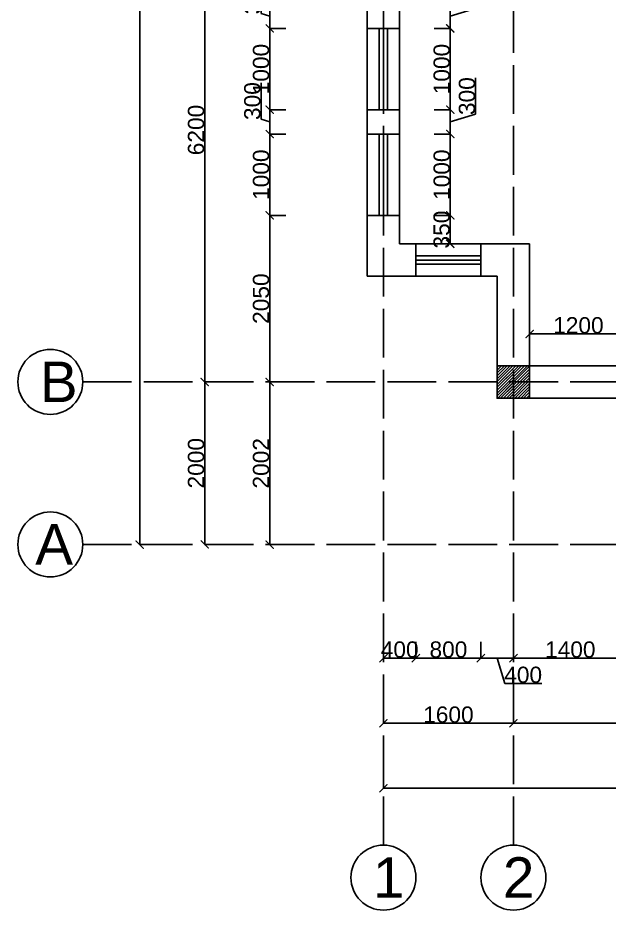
# Model space of a CAD drawing. Header units: millimetres. Extents: x -4280 to 435011, y -161394 to 27828.
# Drawn here: x 20 to 7299, y 9 to 10989 of the extents above; entities that cross this region are included whole.
import ezdxf

# ---------------------------------------------------------------- set-up
doc = ezdxf.new("R2010")
doc.units = ezdxf.units.MM
doc.header["$MEASUREMENT"] = 0
doc.linetypes.add('ACAD_ISO02W100', pattern=[15, 12, -3])
doc.layers.add('Fasad bokovoy', color=7, linetype='Continuous')
doc.layers.add('Plan 1', color=7, linetype='Continuous')
doc.styles.get("Standard").update_dxf_attribs({"font": 'arial.ttf'})
doc.dimstyles.new('GOST', dxfattribs={"dimtxt": 200, "dimasz": 100, "dimexe": 0.18, "dimexo": 0.06, "dimgap": 3, "dimtad": 1, "dimdec": 0, "dimzin": 0, "dimdsep": 46, "dimtxsty": 'Standard', "dimblk": 'ARCHTICK', "dimcen": 0.09, "dimclrt": 256, "dimadec": 0, "dimazin": 0, "dimtfac": 1, "dimtdec": 0, "dimtofl": 0, "dimtmove": 0, "dimatfit": 3, "dimldrblk": 'ARCHTICK', "dimfxl": 200, "dimfxlon": 1, "dimtolj": 1, "dimtzin": 0, "dimarcsym": 0})
pattern_1 = [(45, (58686.625, 2995.274), (-17.67767, 17.67767), [])]

# ---------------------------------------------------------------- blocks, each defined once
blk = doc.blocks.new('_ArchTick')
at = {"color": 0, "linetype": 'ByBlock', "const_width": 0.15}
blk.add_lwpolyline([(-0.5, -0.5), (0.5, 0.5)], dxfattribs=at)
blk = doc.blocks.new('*D32')
at = {"layer": 'Defpoints', "color": 0, "transparency": 16777216}
for p in [(4520, 7809), (28920, 7809), (28920, 1509)]:
    blk.add_point(p, dxfattribs=at)
at = {"layer": 'Plan 1', "color": 0, "lineweight": -2, "transparency": 16777216}
for p, q in [((4520, 1709), (4520, 1509)), ((28920, 1709), (28920, 1509)), ((4520, 1509), (28920, 1509))]:
    blk.add_line(p, q, dxfattribs=at)
at = {"layer": 'Plan 1', "color": 0, "lineweight": -2, "transparency": 16777216, "xscale": 100, "yscale": 100, "zscale": 100, "rotation": 180}
blk.add_blockref('_ArchTick', (4520, 1509), dxfattribs=at)
at = {"layer": 'Plan 1', "color": 0, "lineweight": -2, "transparency": 16777216, "xscale": 100, "yscale": 100, "zscale": 100}
blk.add_blockref('_ArchTick', (28920, 1509), dxfattribs=at)
at = {"layer": 'Plan 1', "transparency": 16777216, "insert": (16720, 1614), "char_height": 200, "attachment_point": 5}
blk.add_mtext('\\A1;24400', dxfattribs=at)
blk = doc.blocks.new('*D33')
at = {"layer": 'Defpoints', "color": 0, "transparency": 16777216}
for p in [(4520, 8609), (4920, 8609), (4920, 3110)]:
    blk.add_point(p, dxfattribs=at)
at = {"layer": 'Plan 1', "color": 0, "lineweight": -2, "transparency": 16777216}
for p, q in [((4520, 3310), (4520, 3109)), ((4920, 3310), (4920, 3109)), ((4520, 3110), (4920, 3110))]:
    blk.add_line(p, q, dxfattribs=at)
at = {"layer": 'Plan 1', "color": 0, "lineweight": -2, "transparency": 16777216, "xscale": 100, "yscale": 100, "zscale": 100, "rotation": 180}
blk.add_blockref('_ArchTick', (4520, 3110), dxfattribs=at)
at = {"layer": 'Plan 1', "color": 0, "lineweight": -2, "transparency": 16777216, "xscale": 100, "yscale": 100, "zscale": 100}
blk.add_blockref('_ArchTick', (4920, 3110), dxfattribs=at)
at = {"layer": 'Plan 1', "transparency": 16777216, "insert": (4720, 3215), "char_height": 200, "attachment_point": 5}
blk.add_mtext('\\A1;400', dxfattribs=at)
blk = doc.blocks.new('*D34')
at = {"layer": 'Defpoints', "color": 0, "transparency": 16777216}
for p in [(4920, 8609), (5720, 8609), (5720, 3110)]:
    blk.add_point(p, dxfattribs=at)
at = {"layer": 'Plan 1', "color": 0, "lineweight": -2, "transparency": 16777216}
for p, q in [((4920, 3310), (4920, 3109)), ((5720, 3310), (5720, 3109)), ((4920, 3110), (5720, 3110))]:
    blk.add_line(p, q, dxfattribs=at)
at = {"layer": 'Plan 1', "color": 0, "lineweight": -2, "transparency": 16777216, "xscale": 100, "yscale": 100, "zscale": 100, "rotation": 180}
blk.add_blockref('_ArchTick', (4920, 3110), dxfattribs=at)
at = {"layer": 'Plan 1', "color": 0, "lineweight": -2, "transparency": 16777216, "xscale": 100, "yscale": 100, "zscale": 100}
blk.add_blockref('_ArchTick', (5720, 3110), dxfattribs=at)
at = {"layer": 'Plan 1', "transparency": 16777216, "insert": (5320, 3215), "char_height": 200, "attachment_point": 5}
blk.add_mtext('\\A1;800', dxfattribs=at)
blk = doc.blocks.new('*D35')
at = {"layer": 'Defpoints', "color": 0, "transparency": 16777216}
for p in [(5720, 8609), (6120, 7309), (6120, 3110)]:
    blk.add_point(p, dxfattribs=at)
at = {"layer": 'Plan 1', "color": 0, "lineweight": -2, "transparency": 16777216}
for p, q in [((5720, 3310), (5720, 3109)), ((6120, 3310), (6120, 3109)), ((5720, 3110), (6120, 3110)), ((5920, 3110), (6013, 2798)), ((6013, 2798), (6468, 2798))]:
    blk.add_line(p, q, dxfattribs=at)
at = {"layer": 'Plan 1', "color": 0, "lineweight": -2, "transparency": 16777216, "xscale": 100, "yscale": 100, "zscale": 100, "rotation": 180}
blk.add_blockref('_ArchTick', (5720, 3110), dxfattribs=at)
at = {"layer": 'Plan 1', "color": 0, "lineweight": -2, "transparency": 16777216, "xscale": 100, "yscale": 100, "zscale": 100}
blk.add_blockref('_ArchTick', (6120, 3110), dxfattribs=at)
at = {"layer": 'Plan 1', "transparency": 16777216, "insert": (6240, 2904), "char_height": 200, "attachment_point": 5}
blk.add_mtext('\\A1;400', dxfattribs=at)
blk = doc.blocks.new('*D36')
at = {"layer": 'Defpoints', "color": 0, "transparency": 16777216}
for p in [(6120, 7309), (7520, 7109), (7520, 3110)]:
    blk.add_point(p, dxfattribs=at)
at = {"layer": 'Plan 1', "color": 0, "lineweight": -2, "transparency": 16777216}
for p, q in [((6120, 3310), (6120, 3109)), ((7520, 3310), (7520, 3109)), ((6120, 3110), (7520, 3110))]:
    blk.add_line(p, q, dxfattribs=at)
at = {"layer": 'Plan 1', "color": 0, "lineweight": -2, "transparency": 16777216, "xscale": 100, "yscale": 100, "zscale": 100, "rotation": 180}
blk.add_blockref('_ArchTick', (6120, 3110), dxfattribs=at)
at = {"layer": 'Plan 1', "color": 0, "lineweight": -2, "transparency": 16777216, "xscale": 100, "yscale": 100, "zscale": 100}
blk.add_blockref('_ArchTick', (7520, 3110), dxfattribs=at)
at = {"layer": 'Plan 1', "transparency": 16777216, "insert": (6820, 3215), "char_height": 200, "attachment_point": 5}
blk.add_mtext('\\A1;1400', dxfattribs=at)
blk = doc.blocks.new('*D57')
at = {"layer": 'Defpoints', "color": 0, "transparency": 16777216}
for p in [(4520, 6509), (6120, 6509), (6120, 2309)]:
    blk.add_point(p, dxfattribs=at)
at = {"layer": 'Plan 1', "color": 0, "lineweight": -2, "transparency": 16777216}
for p, q in [((4520, 2509), (4520, 2309)), ((6120, 2509), (6120, 2309)), ((4520, 2309), (6120, 2309))]:
    blk.add_line(p, q, dxfattribs=at)
at = {"layer": 'Plan 1', "color": 0, "lineweight": -2, "transparency": 16777216, "xscale": 100, "yscale": 100, "zscale": 100, "rotation": 180}
blk.add_blockref('_ArchTick', (4520, 2309), dxfattribs=at)
at = {"layer": 'Plan 1', "color": 0, "lineweight": -2, "transparency": 16777216, "xscale": 100, "yscale": 100, "zscale": 100}
blk.add_blockref('_ArchTick', (6120, 2309), dxfattribs=at)
at = {"layer": 'Plan 1', "transparency": 16777216, "insert": (5320, 2414), "char_height": 200, "attachment_point": 5}
blk.add_mtext('\\A1;1600', dxfattribs=at)
blk = doc.blocks.new('*D58')
at = {"layer": 'Defpoints', "color": 0, "transparency": 16777216}
for p in [(6120, 6509), (10520, 2309), (10520, 2309)]:
    blk.add_point(p, dxfattribs=at)
at = {"layer": 'Plan 1', "color": 0, "lineweight": -2, "transparency": 16777216}
for p, q in [((6120, 2509), (6120, 2309)), ((6120, 2309), (10520, 2309)), ((10520, 2309), (10520, 2309))]:
    blk.add_line(p, q, dxfattribs=at)
at = {"layer": 'Plan 1', "color": 0, "lineweight": -2, "transparency": 16777216, "xscale": 100, "yscale": 100, "zscale": 100, "rotation": 180}
blk.add_blockref('_ArchTick', (6120, 2309), dxfattribs=at)
at = {"layer": 'Plan 1', "color": 0, "lineweight": -2, "transparency": 16777216, "xscale": 100, "yscale": 100, "zscale": 100}
blk.add_blockref('_ArchTick', (10520, 2309), dxfattribs=at)
at = {"layer": 'Plan 1', "transparency": 16777216, "insert": (8320, 2414), "char_height": 200, "attachment_point": 5}
blk.add_mtext('\\A1;4400', dxfattribs=at)
blk = doc.blocks.new('*D65')
at = {"layer": 'Defpoints', "color": 0, "transparency": 16777216}
for p in [(3120, 8559), (4720, 8559), (6120, 6509)]:
    blk.add_point(p, dxfattribs=at)
at = {"layer": 'Plan 1', "color": 0, "lineweight": -2, "transparency": 16777216}
for p, q in [((3320, 8559), (3119, 8559)), ((3120, 6509), (3120, 8559)), ((3320, 6509), (3119, 6509))]:
    blk.add_line(p, q, dxfattribs=at)
at = {"layer": 'Plan 1', "color": 0, "lineweight": -2, "transparency": 16777216, "xscale": 100, "yscale": 100, "zscale": 100}
for p, rotation in [((3120, 8559), 90), ((3120, 6509), 270)]:
    blk.add_blockref('_ArchTick', p, dxfattribs=dict(at, rotation=rotation))
at = {"layer": 'Plan 1', "transparency": 16777216, "insert": (3014, 7534), "char_height": 200, "attachment_point": 5, "rotation": 90}
blk.add_mtext('\\A1;2050', dxfattribs=at)
blk = doc.blocks.new('*D66')
at = {"layer": 'Defpoints', "color": 0, "transparency": 16777216}
for p in [(3120, 9559), (4320, 9559), (4720, 8559)]:
    blk.add_point(p, dxfattribs=at)
at = {"layer": 'Plan 1', "color": 0, "lineweight": -2, "transparency": 16777216}
for p, q in [((3320, 9559), (3119, 9559)), ((3120, 8559), (3120, 9559)), ((3320, 8559), (3119, 8559))]:
    blk.add_line(p, q, dxfattribs=at)
at = {"layer": 'Plan 1', "color": 0, "lineweight": -2, "transparency": 16777216, "xscale": 100, "yscale": 100, "zscale": 100}
for p, rotation in [((3120, 9559), 90), ((3120, 8559), 270)]:
    blk.add_blockref('_ArchTick', p, dxfattribs=dict(at, rotation=rotation))
at = {"layer": 'Plan 1', "transparency": 16777216, "insert": (3014, 9059), "char_height": 200, "attachment_point": 5, "rotation": 90}
blk.add_mtext('\\A1;1000', dxfattribs=at)
blk = doc.blocks.new('*D67')
at = {"layer": 'Defpoints', "color": 0, "transparency": 16777216}
for p in [(3120, 9859), (4320, 9859), (4320, 9559)]:
    blk.add_point(p, dxfattribs=at)
at = {"layer": 'Plan 1', "color": 0, "lineweight": -2, "transparency": 16777216}
for p, q in [((3013, 9741), (3013, 10188)), ((3320, 9859), (3119, 9859)), ((3120, 9559), (3120, 9859)), ((3120, 9709), (3013, 9741)), ((3320, 9559), (3119, 9559))]:
    blk.add_line(p, q, dxfattribs=at)
at = {"layer": 'Plan 1', "color": 0, "lineweight": -2, "transparency": 16777216, "xscale": 100, "yscale": 100, "zscale": 100}
for p, rotation in [((3120, 9859), 90), ((3120, 9559), 270)]:
    blk.add_blockref('_ArchTick', p, dxfattribs=dict(at, rotation=rotation))
at = {"layer": 'Plan 1', "transparency": 16777216, "insert": (2907, 9965), "char_height": 200, "attachment_point": 5, "rotation": 90}
blk.add_mtext('\\A1;300', dxfattribs=at)
blk = doc.blocks.new('*D68')
at = {"layer": 'Defpoints', "color": 0, "transparency": 16777216}
for p in [(3120, 10859), (4320, 10859), (4320, 9859)]:
    blk.add_point(p, dxfattribs=at)
at = {"layer": 'Plan 1', "color": 0, "lineweight": -2, "transparency": 16777216}
for p, q in [((3320, 10859), (3119, 10859)), ((3120, 9859), (3120, 10859)), ((3320, 9859), (3119, 9859))]:
    blk.add_line(p, q, dxfattribs=at)
at = {"layer": 'Plan 1', "color": 0, "lineweight": -2, "transparency": 16777216, "xscale": 100, "yscale": 100, "zscale": 100}
for p, rotation in [((3120, 10859), 90), ((3120, 9859), 270)]:
    blk.add_blockref('_ArchTick', p, dxfattribs=dict(at, rotation=rotation))
at = {"layer": 'Plan 1', "transparency": 16777216, "insert": (3014, 10359), "char_height": 200, "attachment_point": 5, "rotation": 90}
blk.add_mtext('\\A1;1000', dxfattribs=at)
blk = doc.blocks.new('*D69')
at = {"layer": 'Defpoints', "color": 0, "transparency": 16777216}
for p in [(3120, 11159), (4320, 11159), (4320, 10859)]:
    blk.add_point(p, dxfattribs=at)
at = {"layer": 'Plan 1', "color": 0, "lineweight": -2, "transparency": 16777216}
for p, q in [((3013, 11041), (3013, 11488)), ((3320, 11159), (3119, 11159)), ((3120, 10859), (3120, 11159)), ((3120, 11009), (3013, 11041)), ((3320, 10859), (3119, 10859))]:
    blk.add_line(p, q, dxfattribs=at)
at = {"layer": 'Plan 1', "color": 0, "lineweight": -2, "transparency": 16777216, "xscale": 100, "yscale": 100, "zscale": 100}
for p, rotation in [((3120, 11159), 90), ((3120, 10859), 270)]:
    blk.add_blockref('_ArchTick', p, dxfattribs=dict(at, rotation=rotation))
at = {"layer": 'Plan 1', "transparency": 16777216, "insert": (2907, 11265), "char_height": 200, "attachment_point": 5, "rotation": 90}
blk.add_mtext('\\A1;300', dxfattribs=at)
blk = doc.blocks.new('*D76')
at = {"layer": 'Defpoints', "color": 0, "transparency": 16777216}
for p in [(6120, 6509), (3120, 4507), (6120, 4507)]:
    blk.add_point(p, dxfattribs=at)
at = {"layer": 'Plan 1', "color": 0, "lineweight": -2, "transparency": 16777216}
for p, q in [((3320, 6509), (3119, 6509)), ((3120, 6509), (3120, 4507)), ((3320, 4507), (3119, 4507))]:
    blk.add_line(p, q, dxfattribs=at)
at = {"layer": 'Plan 1', "color": 0, "lineweight": -2, "transparency": 16777216, "xscale": 100, "yscale": 100, "zscale": 100}
for p, rotation in [((3120, 6509), 90), ((3120, 4507), 270)]:
    blk.add_blockref('_ArchTick', p, dxfattribs=dict(at, rotation=rotation))
at = {"layer": 'Plan 1', "transparency": 16777216, "insert": (3014, 5508), "char_height": 200, "attachment_point": 5, "rotation": 90}
blk.add_mtext('\\A1;2002', dxfattribs=at)
blk = doc.blocks.new('*D77')
at = {"layer": 'Defpoints', "color": 0, "transparency": 16777216}
for p in [(1520, 20709), (4520, 20709), (4520, 4507)]:
    blk.add_point(p, dxfattribs=at)
at = {"layer": 'Plan 1', "color": 0, "lineweight": -2, "transparency": 16777216}
for p, q in [((1720, 20709), (1519, 20709)), ((1520, 4507), (1520, 20709)), ((1720, 4507), (1519, 4507))]:
    blk.add_line(p, q, dxfattribs=at)
at = {"layer": 'Plan 1', "color": 0, "lineweight": -2, "transparency": 16777216, "xscale": 100, "yscale": 100, "zscale": 100}
for p, rotation in [((1520, 20709), 90), ((1520, 4507), 270)]:
    blk.add_blockref('_ArchTick', p, dxfattribs=dict(at, rotation=rotation))
at = {"layer": 'Plan 1', "transparency": 16777216, "insert": (1414, 12608), "char_height": 200, "attachment_point": 5, "rotation": 90}
blk.add_mtext('\\A1;16202', dxfattribs=at)
blk = doc.blocks.new('*D78')
at = {"layer": 'Defpoints', "color": 0, "transparency": 16777216}
for p in [(2320, 6509), (4520, 6509), (4520, 4509)]:
    blk.add_point(p, dxfattribs=at)
at = {"layer": 'Plan 1', "color": 0, "lineweight": -2, "transparency": 16777216}
for p, q in [((2520, 6509), (2319, 6509)), ((2320, 4509), (2320, 6509)), ((2520, 4509), (2319, 4509))]:
    blk.add_line(p, q, dxfattribs=at)
at = {"layer": 'Plan 1', "color": 0, "lineweight": -2, "transparency": 16777216, "xscale": 100, "yscale": 100, "zscale": 100}
for p, rotation in [((2320, 6509), 90), ((2320, 4509), 270)]:
    blk.add_blockref('_ArchTick', p, dxfattribs=dict(at, rotation=rotation))
at = {"layer": 'Plan 1', "transparency": 16777216, "insert": (2214, 5509), "char_height": 200, "attachment_point": 5, "rotation": 90}
blk.add_mtext('\\A1;2000', dxfattribs=at)
blk = doc.blocks.new('*D79')
at = {"layer": 'Defpoints', "color": 0, "transparency": 16777216}
for p in [(2320, 12709), (6120, 12709), (4520, 6509)]:
    blk.add_point(p, dxfattribs=at)
at = {"layer": 'Plan 1', "color": 0, "lineweight": -2, "transparency": 16777216}
for p, q in [((2520, 12709), (2319, 12709)), ((2320, 6509), (2320, 12709)), ((2520, 6509), (2319, 6509))]:
    blk.add_line(p, q, dxfattribs=at)
at = {"layer": 'Plan 1', "color": 0, "lineweight": -2, "transparency": 16777216, "xscale": 100, "yscale": 100, "zscale": 100}
for p, rotation in [((2320, 12709), 90), ((2320, 6509), 270)]:
    blk.add_blockref('_ArchTick', p, dxfattribs=dict(at, rotation=rotation))
at = {"layer": 'Plan 1', "transparency": 16777216, "insert": (2214, 9609), "char_height": 200, "attachment_point": 5, "rotation": 90}
blk.add_mtext('\\A1;6200', dxfattribs=at)
blk = doc.blocks.new('*D555')
at = {"layer": 'Defpoints', "color": 0, "transparency": 16777216}
for p in [(5102, 8559), (5343, 8559), (5102, 8209)]:
    blk.add_point(p, dxfattribs=at)
at = {"layer": 'Fasad bokovoy', "color": 0, "lineweight": -2, "transparency": 16777216}
for p, q in [((5143, 8559), (5343, 8559)), ((5343, 8209), (5343, 8559)), ((5143, 8209), (5343, 8209))]:
    blk.add_line(p, q, dxfattribs=at)
at = {"layer": 'Fasad bokovoy', "color": 0, "lineweight": -2, "transparency": 16777216, "xscale": 100, "yscale": 100, "zscale": 100}
for p, rotation in [((5343, 8559), 90), ((5343, 8209), 270)]:
    blk.add_blockref('_ArchTick', p, dxfattribs=dict(at, rotation=rotation))
at = {"layer": 'Fasad bokovoy', "transparency": 16777216, "insert": (5237, 8384), "char_height": 200, "attachment_point": 5, "rotation": 90}
blk.add_mtext('\\A1;350', dxfattribs=at)
blk = doc.blocks.new('*D556')
at = {"layer": 'Defpoints', "color": 0, "transparency": 16777216}
for p in [(4720, 9559), (5343, 9559), (5102, 8559)]:
    blk.add_point(p, dxfattribs=at)
at = {"layer": 'Fasad bokovoy', "color": 0, "lineweight": -2, "transparency": 16777216}
for p, q in [((5143, 9559), (5343, 9559)), ((5343, 8559), (5343, 9559)), ((5143, 8559), (5343, 8559))]:
    blk.add_line(p, q, dxfattribs=at)
at = {"layer": 'Fasad bokovoy', "color": 0, "lineweight": -2, "transparency": 16777216, "xscale": 100, "yscale": 100, "zscale": 100}
for p, rotation in [((5343, 9559), 90), ((5343, 8559), 270)]:
    blk.add_blockref('_ArchTick', p, dxfattribs=dict(at, rotation=rotation))
at = {"layer": 'Fasad bokovoy', "transparency": 16777216, "insert": (5238, 9059), "char_height": 200, "attachment_point": 5, "rotation": 90}
blk.add_mtext('\\A1;1000', dxfattribs=at)
blk = doc.blocks.new('*D557')
at = {"layer": 'Defpoints', "color": 0, "transparency": 16777216}
for p in [(4720, 9859), (5343, 9859), (4720, 9559)]:
    blk.add_point(p, dxfattribs=at)
at = {"layer": 'Fasad bokovoy', "color": 0, "lineweight": -2, "transparency": 16777216}
for p, q in [((5654, 9803), (5654, 10250)), ((5143, 9859), (5343, 9859)), ((5343, 9559), (5343, 9859)), ((5343, 9709), (5654, 9803)), ((5143, 9559), (5343, 9559))]:
    blk.add_line(p, q, dxfattribs=at)
at = {"layer": 'Fasad bokovoy', "color": 0, "lineweight": -2, "transparency": 16777216, "xscale": 100, "yscale": 100, "zscale": 100}
for p, rotation in [((5343, 9859), 90), ((5343, 9559), 270)]:
    blk.add_blockref('_ArchTick', p, dxfattribs=dict(at, rotation=rotation))
at = {"layer": 'Fasad bokovoy', "transparency": 16777216, "insert": (5549, 10026), "char_height": 200, "attachment_point": 5, "rotation": 90}
blk.add_mtext('\\A1;300', dxfattribs=at)
blk = doc.blocks.new('*D558')
at = {"layer": 'Defpoints', "color": 0, "transparency": 16777216}
for p in [(4720, 10859), (5343, 10859), (4720, 9859)]:
    blk.add_point(p, dxfattribs=at)
at = {"layer": 'Fasad bokovoy', "color": 0, "lineweight": -2, "transparency": 16777216}
for p, q in [((5143, 10859), (5343, 10859)), ((5343, 9859), (5343, 10859)), ((5143, 9859), (5343, 9859))]:
    blk.add_line(p, q, dxfattribs=at)
at = {"layer": 'Fasad bokovoy', "color": 0, "lineweight": -2, "transparency": 16777216, "xscale": 100, "yscale": 100, "zscale": 100}
for p, rotation in [((5343, 10859), 90), ((5343, 9859), 270)]:
    blk.add_blockref('_ArchTick', p, dxfattribs=dict(at, rotation=rotation))
at = {"layer": 'Fasad bokovoy', "transparency": 16777216, "insert": (5238, 10359), "char_height": 200, "attachment_point": 5, "rotation": 90}
blk.add_mtext('\\A1;1000', dxfattribs=at)
blk = doc.blocks.new('*D559')
at = {"layer": 'Defpoints', "color": 0, "transparency": 16777216}
for p in [(4720, 11159), (5343, 11159), (4720, 10859)]:
    blk.add_point(p, dxfattribs=at)
at = {"layer": 'Fasad bokovoy', "color": 0, "lineweight": -2, "transparency": 16777216}
for p, q in [((5654, 11103), (5654, 11550)), ((5143, 11159), (5343, 11159)), ((5343, 10859), (5343, 11159)), ((5343, 11009), (5654, 11103)), ((5143, 10859), (5343, 10859))]:
    blk.add_line(p, q, dxfattribs=at)
at = {"layer": 'Fasad bokovoy', "color": 0, "lineweight": -2, "transparency": 16777216, "xscale": 100, "yscale": 100, "zscale": 100}
for p, rotation in [((5343, 11159), 90), ((5343, 10859), 270)]:
    blk.add_blockref('_ArchTick', p, dxfattribs=dict(at, rotation=rotation))
at = {"layer": 'Fasad bokovoy', "transparency": 16777216, "insert": (5549, 11326), "char_height": 200, "attachment_point": 5, "rotation": 90}
blk.add_mtext('\\A1;300', dxfattribs=at)
blk = doc.blocks.new('*D563')
at = {"layer": 'Defpoints', "color": 0, "transparency": 16777216}
for p in [(7520, 7100), (6320, 6709), (7520, 6709)]:
    blk.add_point(p, dxfattribs=at)
at = {"layer": 'Fasad bokovoy', "color": 0, "lineweight": -2, "transparency": 16777216}
for p, q in [((6320, 6900), (6320, 7100)), ((6320, 7100), (7520, 7100)), ((7520, 6900), (7520, 7100))]:
    blk.add_line(p, q, dxfattribs=at)
at = {"layer": 'Fasad bokovoy', "color": 0, "lineweight": -2, "transparency": 16777216, "xscale": 100, "yscale": 100, "zscale": 100, "rotation": 180}
blk.add_blockref('_ArchTick', (6320, 7100), dxfattribs=at)
at = {"layer": 'Fasad bokovoy', "color": 0, "lineweight": -2, "transparency": 16777216, "xscale": 100, "yscale": 100, "zscale": 100}
blk.add_blockref('_ArchTick', (7520, 7100), dxfattribs=at)
at = {"layer": 'Fasad bokovoy', "transparency": 16777216, "insert": (6920, 7205), "char_height": 200, "attachment_point": 5}
blk.add_mtext('\\A1;1200', dxfattribs=at)

msp = doc.modelspace()

# ---------------------------------------------------------------- hatches: boundary and pattern name
at = {"layer": 'Plan 1'}
h = msp.add_hatch(dxfattribs=at)
h.set_pattern_fill('ANSI31', color=1, scale=200)
h.set_pattern_definition(pattern_1)
h.paths.add_polyline_path([(10519.5, 12909.1), (10319.5, 12909.1), (10319.5, 12709.1), (10519.5, 12709.1)])
h.paths.add_polyline_path([(10719.5, 12909.1), (10519.5, 12909.1), (10519.5, 12709.1), (10719.5, 12709.1)])
h.paths.add_polyline_path([(10519.5, 12709.1), (10319.5, 12709.1), (10319.5, 12509.1), (10519.5, 12509.1)])
h.paths.add_polyline_path([(13719.5, 12909.1), (13519.5, 12909.1), (13519.5, 12709.1), (13719.5, 12709.1)])
h.paths.add_polyline_path([(13919.5, 12909.1), (13719.5, 12909.1), (13719.5, 12709.1), (13919.5, 12709.1)])
h.paths.add_polyline_path([(13719.5, 12709.1), (13519.5, 12709.1), (13519.5, 12509.1), (13719.5, 12509.1)])
h.paths.add_polyline_path([(19719.5, 12909.1), (19519.5, 12909.1), (19519.5, 12709.1), (19719.5, 12709.1)])
h.paths.add_polyline_path([(19919.5, 12909.1), (19719.5, 12909.1), (19719.5, 12709.1), (19919.5, 12709.1)])
h.paths.add_polyline_path([(19719.5, 12709.1), (19519.5, 12709.1), (19519.5, 12509.1), (19719.5, 12509.1)])
h.paths.add_polyline_path([(16919.5, 12909.1), (16719.5, 12909.1), (16719.5, 12709.1), (16919.5, 12709.1)])
h.paths.add_polyline_path([(16719.5, 12909.1), (16519.5, 12909.1), (16519.5, 12709.1), (16719.5, 12709.1)])
h.paths.add_polyline_path([(16719.5, 12709.1), (16519.5, 12709.1), (16519.5, 12509.1), (16719.5, 12509.1)])
h.paths.add_polyline_path([(22919.5, 12909.1), (22719.5, 12909.1), (22719.5, 12709.1), (22919.5, 12709.1)])
h.paths.add_polyline_path([(23119.5, 12909.1), (22919.5, 12909.1), (22919.5, 12709.1), (23119.5, 12709.1)])
h.paths.add_polyline_path([(22919.5, 12709.1), (22719.5, 12709.1), (22719.5, 12509.1), (22919.5, 12509.1)])
h.paths.add_polyline_path([(27519.5, 12909.1), (27319.5, 12909.1), (27319.5, 12709.1), (27519.5, 12709.1)])
h.paths.add_polyline_path([(27319.5, 12909.1), (27119.5, 12909.1), (27119.5, 12709.1), (27319.5, 12709.1)])
h.paths.add_polyline_path([(27319.5, 12709.1), (27119.5, 12709.1), (27119.5, 12509.1), (27319.5, 12509.1)])
h.paths.add_polyline_path([(6319.5, 12909.1), (6119.5, 12909.1), (6119.5, 12709.1), (6319.5, 12709.1)])
h.paths.add_polyline_path([(6119.5, 12909.1), (5919.5, 12909.1), (5919.5, 12709.1), (6119.5, 12709.1)])
h.paths.add_polyline_path([(6119.5, 12709.1), (5919.5, 12709.1), (5919.5, 12509.1), (6119.5, 12509.1)])
h.paths.add_polyline_path([(6119.5, 6709.1), (5919.5, 6709.1), (5919.5, 6509.1), (6119.5, 6509.1)])
h.paths.add_polyline_path([(6319.5, 6709.1), (6119.5, 6709.1), (6119.5, 6509.1), (6319.5, 6509.1)])
h.paths.add_polyline_path([(6119.5, 6509.1), (5919.5, 6509.1), (5919.5, 6309.1), (6119.5, 6309.1)])
h.paths.add_polyline_path([(10519.5, 6709.1), (10319.5, 6709.1), (10319.5, 6509.1), (10519.5, 6509.1)])
h.paths.add_polyline_path([(10719.5, 6709.1), (10519.5, 6709.1), (10519.5, 6509.1), (10719.5, 6509.1)])
h.paths.add_polyline_path([(10519.5, 6509.1), (10319.5, 6509.1), (10319.5, 6309.1), (10519.5, 6309.1)])
h.paths.add_polyline_path([(13919.5, 6709.1), (13719.5, 6709.1), (13719.5, 6509.1), (13919.5, 6509.1)])
h.paths.add_polyline_path([(13919.5, 4709.1), (13719.5, 4709.1), (13719.5, 4509.1), (13919.5, 4509.1)])
h.paths.add_polyline_path([(16719.5, 4709.1), (16519.5, 4709.1), (16519.5, 4509.1), (16719.5, 4509.1)])
h.paths.add_polyline_path([(16919.5, 4709.1), (16719.5, 4709.1), (16719.5, 4509.1), (16919.5, 4509.1)])
h.paths.add_polyline_path([(16719.5, 4509.1), (16519.5, 4509.1), (16519.5, 4309.1), (16719.5, 4309.1)])
h.paths.add_polyline_path([(19919.5, 4709.1), (19719.5, 4709.1), (19719.5, 4509.1), (19919.5, 4509.1)])
h.paths.add_polyline_path([(19919.5, 6709.1), (19719.5, 6709.1), (19719.5, 6509.1), (19919.5, 6509.1)])
h.paths.add_polyline_path([(19719.5, 6709.1), (19519.5, 6709.1), (19519.5, 6509.1), (19719.5, 6509.1)])
h.paths.add_polyline_path([(19719.5, 6509.1), (19519.5, 6509.1), (19519.5, 6309.1), (19719.5, 6309.1)])
h.paths.add_polyline_path([(23119.5, 6709.1), (22919.5, 6709.1), (22919.5, 6509.1), (23119.5, 6509.1)])
h.paths.add_polyline_path([(27319.5, 6709.1), (27119.5, 6709.1), (27119.5, 6509.1), (27319.5, 6509.1)])
h.paths.add_polyline_path([(27319.5, 6509.1), (27119.5, 6509.1), (27119.5, 6309.1), (27319.5, 6309.1)])
h = msp.add_hatch(dxfattribs=at)
h.set_pattern_fill('ANSI31', color=1, scale=200)
h.set_pattern_definition(pattern_1)
h.paths.add_polyline_path([(5919.5, 6709.1), (5919.5, 6509.1), (6119.5, 6509.1), (6119.5, 6709.1)], flags=16)
h.paths.add_polyline_path([(6319.5, 6709.1), (5919.5, 6709.1), (5919.5, 6509.1), (6319.5, 6509.1)], flags=17)
h.paths.add_polyline_path([(6319.5, 6309.1), (6319.5, 6709.1), (5919.5, 6709.1), (5919.5, 6309.1)])

# ---------------------------------------------------------------- linework, layer by layer
at = {"layer": 'Fasad bokovoy', "color": 152, "true_color": 0x2776bb}
for p, q in [((4319.5, 10859.1), (4319.5, 9859.1)), ((4719.5, 10859.1), (4719.5, 9859.1)), ((4319.5, 9559.1), (4319.5, 8559.1)), ((4719.5, 9559.1), (4719.5, 8559.1)), ((4919.5, 8209.1), (5719.5, 8209.1)), ((4919.5, 7809.1), (5719.5, 7809.1))]:
    msp.add_line(p, q, dxfattribs=at)
at = {"layer": 'Plan 1', "color": 251, "linetype": 'ACAD_ISO02W100', "ltscale": 50, "true_color": 0x636466}
for p, q in [((4519.5, 809.1), (4519.5, 24409.3)), ((6119.5, 809.1), (6119.5, 24409.3)), ((819.5, 6509.1), (15019.5, 6509.1)), ((819.5, 4507.2), (32620.1, 4507.2))]:
    msp.add_line(p, q, dxfattribs=at)
at = {"layer": 'Plan 1', "color": 18, "true_color": 0x000000}
for p, q in [((4319.5, 11159.1), (4319.5, 10859.1)), ((4719.5, 11159.1), (4719.5, 10859.1)), ((4319.5, 9859.1), (4319.5, 9559.1)), ((4719.5, 9859.1), (4719.5, 9559.1)), ((4319.5, 8559.1), (4319.5, 7809.1)), ((4719.5, 8559.1), (4719.5, 8209.1)), ((4919.5, 8209.1), (4719.5, 8209.1)), ((6319.5, 8209.1), (5719.5, 8209.1)), ((6319.5, 8209.1), (6319.5, 6709.1)), ((4919.5, 7809.1), (4319.5, 7809.1)), ((5919.5, 7809.1), (5719.5, 7809.1)), ((5919.5, 7809.1), (5919.5, 6309.1)), ((6319.5, 6709.1), (7519.5, 6709.1)), ((5919.5, 6309.1), (7519.5, 6309.1))]:
    msp.add_line(p, q, dxfattribs=at)
at = {"layer": 'Plan 1'}
for p, q in [((4319.5, 10859.1), (4719.5, 10859.1)), ((4319.5, 9859.1), (4719.5, 9859.1)), ((4319.5, 9559.1), (4719.5, 9559.1)), ((4719.5, 8559.1), (4319.5, 8559.1)), ((4319.5, 8559.1), (4719.5, 8559.1)), ((4919.5, 8209.1), (4919.5, 7809.1)), ((5719.5, 8209.1), (5719.5, 7809.1)), ((6319.5, 6709.1), (7519.5, 6709.1))]:
    msp.add_line(p, q, dxfattribs=at)
at = {"layer": 'Plan 1', "color": 152, "true_color": 0x2776bb}
for p, q in [((4469.5, 9859.1), (4469.5, 10859.1)), ((4519.5, 9859.1), (4519.5, 10859.1)), ((4569.5, 9859.1), (4569.5, 10859.1)), ((4469.5, 8559.1), (4469.5, 9559.1)), ((4519.5, 8559.1), (4519.5, 9559.1)), ((4569.5, 8559.1), (4569.5, 9559.1)), ((5719.5, 8059.1), (4919.5, 8059.1)), ((5719.5, 8009.1), (4919.5, 8009.1)), ((5719.5, 7959.1), (4919.5, 7959.1))]:
    msp.add_line(p, q, dxfattribs=at)
at = {"layer": 'Plan 1', "color": 1}
msp.add_lwpolyline([(6319.5, 6709.1), (5919.5, 6709.1), (5919.5, 6309.1), (6319.5, 6309.1)], close=True, dxfattribs=at)
at = {"layer": 'Plan 1'}
for centre in [(419.5, 6509.1), (419.5, 4509.1), (4519.5, 409.1), (6119.5, 409.1)]:
    msp.add_circle(centre, 400, dxfattribs=at)

# ---------------------------------------------------------------- texts
at = {"layer": 'Plan 1', "char_height": 498.7, "attachment_point": 1}
for s, insert in [('B', (290.6, 6759.8)), ('A', (233.9, 4759.8)), ('1', (4390.6, 659.8)), ('2', (5990.6, 659.8))]:
    msp.add_mtext_dynamic_manual_height_columns(s, width=498.651, gutter_width=0.712, heights=[0], dxfattribs=dict(at, insert=insert))

# ---------------------------------------------------------------- dimensions: what is measured, and where the dimension line sits
at = {"layer": 'Fasad bokovoy'}
for base, p1, p2, picture, middle in [((5342.7, 11159.1), (4719.5, 10859.1), (4719.5, 11159.1), '*D559', (5548.7, 11105.5)), ((5342.7, 10859.1), (4719.5, 9859.1), (4719.5, 10859.1), '*D558', (5237.5, 10359.1)), ((5342.7, 9859.1), (4719.5, 9559.1), (4719.5, 9859.1), '*D557', (5548.7, 9805.5)), ((5342.7, 9559.1), (5102.1, 8559.1), (4719.5, 9559.1), '*D556', (5237.5, 9059.1))]:
    dim = msp.add_linear_dim(base=base, p1=p1, p2=p2, angle=90, dimstyle='GOST', override={"dimtmove": 1}, dxfattribs=at)
    dim.commit()
    dim.dimension.update_dxf_attribs({"geometry": picture, "text_midpoint": middle})
dim = msp.add_linear_dim(base=(5342.7, 8559.1), p1=(5102.1, 8209.1), p2=(5102.1, 8559.1), angle=90, dimstyle='GOST', dxfattribs=at)
dim.commit()
dim.dimension.update_dxf_attribs({"geometry": '*D555', "text_midpoint": (5342.7, 8384.1), "dimtype": 160})
dim = msp.add_linear_dim(base=(7519.5, 7099.7), p1=(6319.5, 6709.1), p2=(7519.5, 6709.1), dimstyle='GOST', dxfattribs=at)
dim.commit()
dim.dimension.update_dxf_attribs({"geometry": '*D563', "text_midpoint": (6919.5, 7204.9)})
at = {"layer": 'Plan 1'}
for base, p1, p2, picture, middle in [((1519.5, 20709.1), (4519.5, 4507.2), (4519.5, 20709.1), '*D77', (1414.4, 12608.2)), ((3119.5, 8559.1), (6119.5, 6509.1), (4719.5, 8559.1), '*D65', (3014.4, 7534.1)), ((2319.5, 6509.1), (4519.5, 4509.1), (4519.5, 6509.1), '*D78', (2214.4, 5509.1)), ((3119.5, 4507.2), (6119.5, 6509.1), (6119.5, 4507.2), '*D76', (3014.4, 5508.2))]:
    dim = msp.add_linear_dim(base=base, p1=p1, p2=p2, angle=90, dimstyle='GOST', dxfattribs=at)
    dim.commit()
    dim.dimension.update_dxf_attribs({"geometry": picture, "text_midpoint": middle})
for base, p1, p2, picture, middle in [((2319.5, 12709.1), (4519.5, 6509.1), (6119.5, 12709.1), '*D79', (2214.4, 9609.1)), ((3119.5, 11159.1), (4319.5, 10859.1), (4319.5, 11159.1), '*D69', (2907.5, 11044.2)), ((3119.5, 10859.1), (4319.5, 9859.1), (4319.5, 10859.1), '*D68', (3014.4, 10359.1)), ((3119.5, 9859.1), (4319.5, 9559.1), (4319.5, 9859.1), '*D67', (2907.5, 9744.2)), ((3119.5, 9559.1), (4719.5, 8559.1), (4319.5, 9559.1), '*D66', (3014.4, 9059.1))]:
    dim = msp.add_linear_dim(base=base, p1=p1, p2=p2, angle=90, dimstyle='GOST', override={"dimtmove": 1}, dxfattribs=at)
    dim.commit()
    dim.dimension.update_dxf_attribs({"geometry": picture, "text_midpoint": middle})
dim = msp.add_linear_dim(base=(4919.5, 3109.5), p1=(4519.5, 8609.1), p2=(4919.5, 8609.1), dimstyle='GOST', dxfattribs=at)
dim.commit()
dim.dimension.update_dxf_attribs({"geometry": '*D33', "text_midpoint": (4719.5, 3109.5), "dimtype": 160})
for base, p1, p2, picture, middle in [((5719.5, 3109.5), (4919.5, 8609.1), (5719.5, 8609.1), '*D34', (5319.5, 3214.6)), ((6119.5, 3109.5), (5719.5, 8609.1), (6119.5, 7309.1), '*D35', (6015.8, 2903.6)), ((7519.5, 3109.5), (6119.5, 7309.1), (7519.5, 7109.1), '*D36', (6819.5, 3214.6)), ((10519.5, 2309.1), (6119.5, 6509.1), (10519.5, 2309.1), '*D58', (8319.5, 2414.3))]:
    dim = msp.add_linear_dim(base=base, p1=p1, p2=p2, dimstyle='GOST', override={"dimtmove": 1}, dxfattribs=at)
    dim.commit()
    dim.dimension.update_dxf_attribs({"geometry": picture, "text_midpoint": middle})
for base, p1, p2, picture, middle in [((28919.5, 1509.1), (4519.5, 7809.1), (28919.5, 7809.1), '*D32', (16719.5, 1614.3)), ((6119.5, 2309.1), (4519.5, 6509.1), (6119.5, 6509.1), '*D57', (5319.5, 2414.3))]:
    dim = msp.add_linear_dim(base=base, p1=p1, p2=p2, dimstyle='GOST', dxfattribs=at)
    dim.commit()
    dim.dimension.update_dxf_attribs({"geometry": picture, "text_midpoint": middle})

doc.saveas('drawing.dxf')
